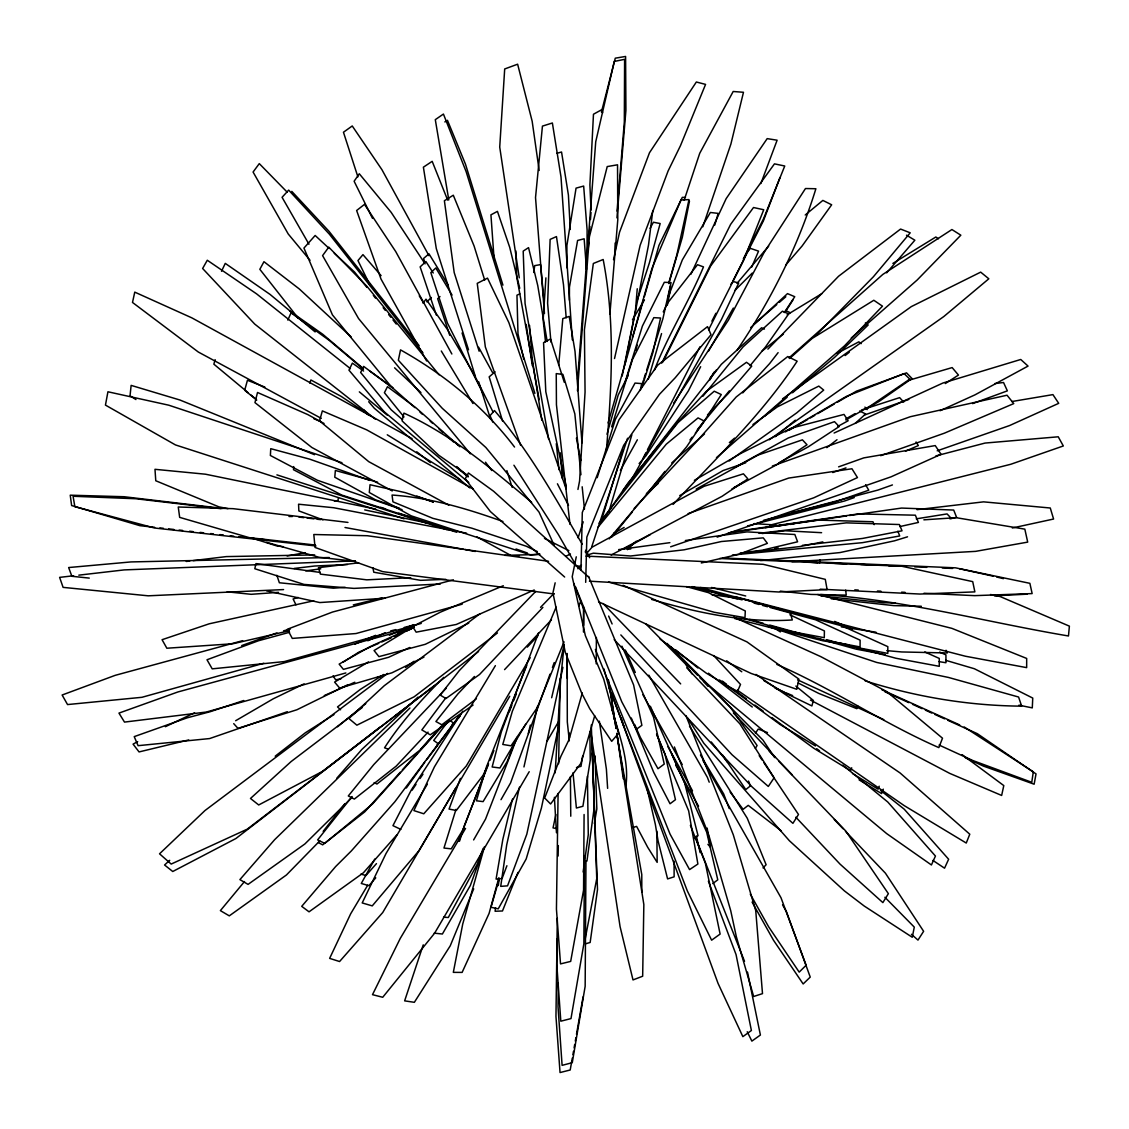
<?xml version="1.0" encoding="UTF-8"?>
<svg xmlns="http://www.w3.org/2000/svg" width="1129" height="1129" viewBox="0 0 1129 1129"><rect width="100%" height="100%" fill="white"/><g stroke="black" fill="none" stroke-linecap="round" stroke-linejoin="round"><path stroke-width="1.5" d="M567.111 653.479L567.308 721.939L569.312 740.85M569.411 300.187L569.453 287.119L577.596 240.463L584.145 238.798L586.515 269.478M587.009 263.029L587.108 230.006L583.665 186.059L576.058 188.134L566.899 245.501L566.956 267.855M596.225 663.852L596.38 637.49M584.441 856.036L583.876 943.745L570.992 1018.584L560.817 1021.195L556.738 963.757L557.034 939.003M585.965 861.06L585.161 986.28L572.276 1062.671L562.101 1065.353L558.022 1006.715L558.29 983.133M584.088 814.517L583.566 890.089L570.681 961.4L560.52 963.898L556.442 909.155L558.093 793.489M583.467 632.042L583.721 609.406L573.73 583.312M557.303 918.3L555.962 1016.425L560.04 1072.55L570.201 1069.996L572.304 1058.085M558.135 856.036L558.305 845.565M558.601 763.698L560.252 677.993M554.395 797.286L556.47 832.75M580.983 570.159L582.296 512.51L618.974 419.847L657.713 365.119L707.53 326.648L711.016 334.692L675.255 377.721L659.491 394.289L623.674 445.348L586.84 537.065L585.683 582.338M555.186 772.857L560.704 678.458L564.105 645.619M819.696 563.004L819.894 559.688M293.695 466.573L293.498 469.706L341.607 495.01L456.709 532.267M545.9 277.875L543.148 319.874L545.505 341.805M606.372 450.457C611.749 386.979 615.319 322.471 603.168 259.501L593.332 263.48L584.399 329.851L585.062 392.088L579.586 480.94L577.949 489.45M625.932 785.643C629.389 759.69 618.734 734.57 612.271 709.901M577.582 379.302L595.731 141.746L614.261 61.46L624.605 59.329L624.323 121.932L617.055 211.137M588.181 249.156L588.717 242.185M589.394 233.477L589.931 226.506M590.467 219.534L591.003 212.562M577.455 390.789L589.394 236.836L607.219 166.584L617.535 164.806L617.789 219.703L609.9 314.017M637.25 288.756L635.429 310.856L622.164 375.999M616.942 217.883L625.918 110.36L625.593 56.45L615.277 58.186L601.432 112.011M558.7 365.175L562.807 318.618L569.199 316.416L575.014 351.345L581.971 442.864M652.788 210.502L648.498 245.12L624.887 364.85M495.532 907.815L495.095 911.244L502.476 910.976L517.985 872.435M498.326 885.531L499.187 878.672M583.171 872.011L588.28 834.641L587.405 776.272M533.763 272.498L534.723 265.625L540.565 264.609L543.698 297.971M582.635 756.19L580.998 766.337L576.482 767.522M594.348 823.493L596.832 808.928L595.054 755.978M572.897 1054.684L573.504 1051.282M574.096 1047.881L574.703 1044.48M575.296 1041.079L575.903 1037.678M576.496 1034.277L583.086 996.879M585.259 938.495L596.747 878.588L591.991 739.791M667.352 305.112L670.019 291.663M689.466 201.075L682.325 237.302L668.848 283.548M576.27 556.823L572.205 576.721L585.33 635.571L603.705 679.065L618.565 733.243L611.706 741.33L589.691 708.645L581.76 693.277L565.304 652.379L552.928 592.908L555.158 582.818M558.319 727.824L541.398 808.096L526.185 858.971L498.228 908.845L491.016 907.264L499.23 878.574M640.284 390.38L641.709 383.606L635.02 383.07L615.39 419.339L597.199 477.68M555.877 814.517L553.041 827.896L557.077 828.658M667.747 299.354L670.598 285.877M613.527 259.698L619.567 232.137L649.5 152.725L696.353 82.008L705.569 84.393L680.491 145.627L668.1 171.001L640.129 245.303L614.529 358.528M562.905 667.366L526.82 834.162L507.542 885.842L500.726 886.364L506.709 844.859L519.453 787.125M523.955 766.944L537.616 706.062M338.474 498.016L337.712 501.248L334.452 501.121M551.658 697.736L564.161 644.828M512.481 799.064L502.842 839.355L496.083 879.11L502.066 878.545L506.921 865.731M528.287 733.511L530.334 725.072M857.588 705.667L856.812 708.673L818.638 693.361L798.259 683.045M498.891 877.699L489.083 913.432L462.114 972.408L453.322 972.365L462.721 924.072L484.51 846.581M594.729 715.744L580.927 763.246L550.599 803.989L544.672 798.02L560.972 756.148L569.016 739.65L582.296 692.91M632.466 337.345L651.969 268.42L680.956 200.031L689 199.593L676.836 254.886L668.65 283.365M608.108 422.952L643.544 299.622M644.377 296.687L658.955 245.388L682.311 197.363L685.444 197.462M635.81 350.089L637.222 345.149M215.159 359.671L213.861 364.173L248.295 392.821M606.979 434.213L618.184 395.051L628.331 375.237M661.552 333.577L648.244 379.203M714.77 225.066L718.185 213.381L710.381 212.478L682.339 259.896L667.691 298.338M458.6 841.19L485.865 770.091M631.845 434.82L608.757 512.114M637.518 299.411L649.33 263.085L660.169 223.542L653.409 222.244L650.05 228.383M622.898 450.118L601.108 521.443M459.574 841.105L464.202 826.005L488.18 765.039M624.577 383.733L642.387 326.098L664.304 282.292L671.063 282.56L662.878 318.801L646.592 370.354M611.622 426.903L632.579 359.29L653.818 317.658L660.564 318.011L652.887 352.573L641.978 387.007M643.982 378.61L645.548 373.657M641.851 385.285L643.445 380.275M578.104 537.841L583.227 521.838M627.569 438.235L591.822 546.507M684.188 200.115L699.726 153.29L733.187 91.491L743.475 92.282L730.915 143.99L702.802 226.802M309.798 383.126L310.898 379.979L341.071 396.335L370.679 415.966M483.127 848.387L477.793 863.177L448.298 917.496L443.556 917.185M525.648 724.239L499.893 767.974L492.145 766.986L501.304 731.973L538.604 632.72M482.845 850.913L470.37 885.418L442.399 934.008L434.199 933.161M436.655 746.41L437.77 743.348L433.705 740.441L448.523 720.683M550.006 674.168L510.562 782.933L500.994 799.685M552.42 667.535L554.226 662.568M460.42 778.403L449.046 809.084L456.314 810.481L483 775.397L488.589 763.867M760.861 183.547L777.119 140.208L767.184 138.627L726.145 198.662L690.892 274.276M879.195 786.221L878.08 789.171L852.522 773.506M779.97 177.549L763.387 220.875L732.989 280.825M851.703 767.791L850.574 770.726L813.713 748.202L771.855 717.536M517.265 737.124L485.555 819.089L473.63 839.92M515.022 741.358L507.189 761.567L483.099 801.618L476.396 800.786L486.472 766.845L526.777 665.404M883.301 789.171L881.58 793.574L859.056 779.857M490.071 760.226L493.909 750.545M509.25 711.792L511.804 705.329M513.723 700.488L516.278 694.025M654.397 370.143C668.227 334.551 688.831 302.135 703.494 266.896L697.51 264.708L667.676 302.981L663.245 311.886M455.989 809.366L443.965 848.048L451.247 848.839L463.807 828.432M708.56 351.091L733.342 308.062M564.048 641.837L537.277 707.615L511.042 745.817L502.772 744.448L512.354 711.27L556.131 607.148M473.7 888.848L450.245 945.806L414.357 1002.312L404.634 1000.858L423.248 944.846M578.655 606.273L580.631 601.545M751.702 267.121L758.561 251.146L750.39 248.352L747.003 252.289M287.839 320.1L291.042 312.86L329.146 340.295L363.453 369.239M450.161 729.108L453.138 722.772L449.836 720.358M221.524 271.27L225.264 263.382L270.057 294.415L315.132 331.912M661.735 363.101L730.604 224.417L774.466 163.86L784.74 166.005L763.613 218.603L743.305 258.964M663.019 361.901L710.663 265.964L753.509 207.524L763.74 209.74L743.418 260.728L708.603 329.724M711.905 321.13L715.871 313.297M700.643 366.713L688.394 390.846L645.971 455.791L639.127 463.567M699.966 346.772L647.453 449.779M710 379.866L713.923 372.245M642.655 459.066L645.859 452.87M374.757 859.07L361.28 883.471L368.915 885.686L375.759 877.854M632.466 319.719L644.433 299.933M637.349 439.802L620.414 470.285M631.407 479.698L721.53 319.309L738.719 283.012L733.003 281.474L730.929 284.254M455.523 788.395L419.071 850.56L372.245 905.881L362.197 902.946L386.033 853.51L427.355 784.133M529.205 771.7L434.594 933.231L382.731 997.274L372.499 994.663L400.216 938.509L465.529 828.432M509.729 696.268L382.745 912.514L339.575 961.527L329.64 958.38L350.682 913.784L367.715 885.207M547 741.344L558.601 721.614M530.193 657.699L466.263 765.998L423.784 813.783L413.891 810.594L434.383 766.93L495.391 665.644M755.343 748.428L757.093 745.521L730.308 707.22L666.999 643.403M406.327 788.014L424.673 762.456M785.459 311.675L792.868 300.116M462.763 711.185L411.337 789.919L392.948 825.652L400.851 829.406M673.59 403.307L728.417 320.114L764.15 252.416L805.471 188.529L815.886 188.741C798.175 246.193 770.839 300.37 737.166 350.061M784.274 312.564L794.745 296.701L787.492 293.625L750.729 327.579M755.428 733.215L758.222 729.066L767.48 732.552M412.071 790.229L416.036 784.387M420.002 778.558L422.98 774.184M601.828 521.415L628.077 482.916L675.608 424.702L706.189 391.424L746.481 362.296L751.745 366.135L727.993 393.823L707.502 414.879M458.416 718.284L460.378 715.419M423.05 303.207L426 299.157L447.38 329.414L474.815 375.52M445.899 697.778L421.837 729.941L430.276 734.81L473.079 705.046M460.096 714.699L394.854 801.773L351.373 850.899L335.623 866.578L301.725 906.347L309.036 911.823L363.355 872.83L396.858 834.881M426.748 759.69L461.267 713.782M323.162 831.367L344.811 803.806M710.113 378.003L716.238 370.114M778.107 352.643L769.611 363.594L742.755 392.892M623.293 489.972L721.346 364.328L761.567 327.777L764.446 329.047M695.351 433.141L701.758 425.012L721.29 394.557L714.234 391.213L677.979 422.599L599.033 523.164M689.96 439.943L692.133 437.205M632.353 511.931L611.481 537.39M646.494 494.361L664.981 471.372M702.93 396.237L743.051 346.913L782.425 311.209L788.691 313.89L765.49 346.942L750.093 365.669M729.32 390.874L697.327 429.599M244.485 881.551L220.381 910.623L229.286 915.859L286.441 874.975L319.733 840.936M598.045 527.172L666.265 444.191L698.047 417.913L704.044 420.919L686.672 446.731L609.194 538.886M737.025 283.337L768.68 246.108M587.235 552.758L592.019 547.212L704.115 486.289L743.432 473.827L747.864 478.865L722.094 496.294L611.114 555.073M785.643 265.117L802.126 245.967L831.664 204.786L822.858 200.412L805.217 215.004M886.674 272.851L914.857 240.209L906.502 235.185M336.837 778.163L361.83 749.458L417.97 697.129M376.465 863.614L365.965 875.497L360.899 874.128M441.199 726.314L419.621 750.376L376.945 784.02L374.165 782.566M400.287 772.208L364.695 811.906L322.654 844.845L318.491 842.643M444.134 723.999L372.443 804.046L324.757 843.363L317.616 839.905L352.022 796.552M402.333 769.922L417.504 753.015M421.004 749.12L440.86 727.005M527.328 647.1L537.983 635.655M428.06 732.1L396.124 766.196L354.365 799.064L348.296 795.959L373.755 764.601L446.308 688.154M504.564 669.624L551.46 619.807M542.894 607.402L479.515 674.521L445.969 698.512L440.197 695.083L459.334 670.555L535.739 591.37M474.448 676.469L457.965 693.827L435.907 721.516L441.82 724.79L476.396 698.766M673.11 504.409C716.125 458.205 762.315 414.244 797.145 361.209L787.774 356.538L736.277 396.914L695.506 442.766L634.173 508.487M540.551 607.346L553.789 593.614M763.049 867.919L766.111 864.729L747.243 818.2L689.494 726.159M577.865 568.762L581.477 565.036M767.903 349.115L838.565 276.266L900.575 229.06L910.214 232.814L873.338 276.845L816.027 335.257M734.993 290.336L752.224 273.105M352.05 797.37L304.872 843.97L248.07 884.388L239.898 879.618L274.615 839.708L409.926 708.01M443.725 677.386C421.95 699.034 401.204 721.925 384.537 747.821L388.39 749.19M426.875 301.866L431.377 297.477M627.385 549.625L636.22 541.214M440 296.574L437.671 298.691L449.751 335.327M169.703 860.312L164.566 864.997L172.751 871.503L235.876 838.537L478.569 651.504M855.203 423.389L865.633 413.948L859.649 411.012M795.338 420.143L775.327 436.655M788.973 357.907L882.807 274.432L951.916 229.54L960.835 235.199L917.143 280.034L851.252 337.994M789.608 358.486L812.203 338.418L873.818 300.272L882.469 306.157L844.52 345.827L716.463 457.64M704.524 433.903L671.741 462.918M753.537 324.658L776.78 304.576M779.363 302.346L785.812 296.772M658.306 483.381L646.423 493.613M495.081 371.78L489.167 376.874L502.588 421.117M729.362 442.596L734.57 438.137M337.557 726.766L365.768 703.635M787.153 397.253L764.347 416.403M792.502 392.765L834.529 357.413L868.159 324.997L865.35 322.979M845.141 355.564L849.262 352.248M762.033 351.133L783.455 334.015M694.335 838.565L698.032 835.643L684.64 782.961L650.36 706.274M275.208 756.176L305.394 732.749L333.944 714.601M826.809 447.634L836.998 439.731M379.923 727.217L322.838 771.206L258.71 804.963L250.483 798.471L291.113 761.567L362.31 707.474M395.136 715.885L404.831 708.447M407.597 706.331L410.363 704.2M497.452 632.96L414.16 696.791L356.877 725.185L348.889 718.524L384.255 685.712L480.15 613.626M434.961 685.402L247.209 829.18L171.185 864.066L159.542 853.806L205.012 810.509L387.614 673.392M712.78 883.584L717.776 879.83L706.655 832.129L671.6 753.636M405.565 667.451L414.047 661.284M752.944 424.518L777.274 406.934L818.807 386.104L823.704 390.084L796.778 412.833L729.122 461.013M782.58 398.833L911.315 306.608L980.678 272.131L988.821 278.792L943.788 316.557L769.23 439.774M945.326 383.55L958.45 375.068L952.156 367.588L908.21 380.459M342.807 662.328L358.909 652.125L370.947 646.762M383.804 674.479L360.349 689.396L337.529 706.923L340.591 709.788M892.884 263.41L935.842 237.005L938.425 238.783M444.84 121.932L447.451 120.323L465.487 164.213L502.927 285.129M787.181 314.765L821.813 293.653M368.491 661.904L334.593 682.085L339.674 688.083L391.848 672.856L423.939 657.134M235.651 720.725L273.218 698.823L304.082 683.864M694.377 480.319L741.259 453.181L791.231 428.173L844.012 414.428L848.147 420.764L837.732 426.466M785.375 431.871L846.595 396.293L904.089 373.628L909.805 379.118L870.981 405.537L845.833 419.988M789.467 430.022L807.616 419.508M810.269 417.97L814.743 415.373M817.735 413.637L834.19 404.083M837.182 402.347L856.389 391.198L906.545 372.866L912.006 378.511L878.814 401.614L865.251 409.375M679.729 495.589L723.096 470.539L745.775 462.777M845.988 418.817L855.09 413.609M733.751 487.686L744.237 481.688M613.71 533.368L624.125 527.469M650.36 534.582L624.52 548.765M735.459 467.053L788.31 437.967L834.5 421.667L839.172 426.564L808.11 446.943L778.869 462.819M696.141 489.111L758.194 455.015L802.409 439.83L807.009 444.77L777.472 464.301L731.902 488.956M137.682 741.64L133.067 744.138L139.065 751.928L188.712 739.947M165.37 726.709L194.583 712.794M837.139 353.278L858.816 341.847L861.131 343.668M773.294 526.467L776.032 525.027L754.003 523.616M367.8 640.778L385.257 632.677M565.827 556.301L570.455 553.986M348.014 684.64L296.913 709.76L237.965 728.346L233.717 723.647M468.733 623.095L425.28 644.306L378.935 656.626L374.066 650.53L404.972 631.704L414.301 627.216M519.806 293.865L516.955 295.205L517.985 333.817L523.743 359.163M409.785 647.481L388.559 657.304L343.399 669.37L339.152 664.12L369.973 646.705L413.976 626.708M834.105 433.014L942.913 383.027L1020.743 359.474L1028.053 366.092L974.906 394.896L940.02 410.73M534.229 589.973L456.257 624.478L416.164 632.169L412.621 626.553L440.324 612.186L503.308 585.725M372.457 646.084L378.723 643.318M381.856 641.935L391.255 637.772M394.388 636.389L399.087 634.315M406.92 630.843L411.619 628.768M287.302 711.722L209.627 738.564L138.091 745.676L134.224 736.63L187.174 717.832L210.262 711.693L243.723 700.516M324.263 695.577L354.802 682.241M905.5 451.148L918.357 445.574L916.056 441.989M389.392 635.246L413.609 624.789M397.239 632.847L413.101 626.002M354.774 644.222L375.647 635.331M972.605 403.617L1007.364 390.86L1003.54 382.505L994.847 383.55M241.705 645.562L276.958 632.889M772.363 466.037L910.355 416.7L1007.04 395.221L1013.743 403.603L944.31 433.211L880.676 455.679M838.607 466.856L863.812 457.88L935.235 445.588L941.05 454.295L891.007 476.847L717.141 537.122M892.432 484.934L877.939 490.071L791.852 512.749M688.097 513.61L788.691 478.075L851.943 468.761L857.476 477.567L813.699 497.833L670.64 546.789M832.779 472.529L845.988 467.886M854.244 497.593L844.591 500.994L747.525 525.931M864.405 415.035L908.817 399.454M937.211 450.824L1009.58 425.548L1058.706 403.335L1052.92 394.614L1011.824 401.543M861.498 409.982L899.63 397.634L903.708 402.122M907.533 536.811L894.507 540.819L839.948 552.575L760.466 560.605M298.169 597.467L293.103 598.991L295.953 604.819M587.235 555.002L593.374 553.182L630.575 556.004L684.103 549.809L721.445 541.511L763.275 537.856L767.381 543.359L739.072 554.24L701.307 562.976M583.947 861.893L586.953 861.018L594.277 807.15L592.288 753.142M585.626 943.773L590.157 942.475L597.509 889.581L591.286 724.973M556.851 153.318L561.55 152.006L568.409 195.063L570.286 229.469M263.791 663.259L141.958 697.299L67.542 704.567L62.123 695.012L115.2 675.34L242.65 640.665M345.869 672.94L206.282 712.046L124.5 722.094L118.954 713.105L177.888 691.964L413.454 627.682M421.258 623.42L284.31 661.58L212.21 668.848L207.002 659.759L258.499 640.75L289.603 632.254M462.198 604.17L356.03 633.538L292.284 638.407L287.373 629.234L332.462 612.059L453.406 579.826M632.649 827.486L636.629 826.414L647.651 847.202L657.163 862.373L656.824 831.184M283.562 630.829L290.351 629.036M935.885 455.918L985.067 443.062L1058.24 436.796L1063.32 445.969L1010.765 464.273L769.752 525.197M763.543 520.342L835.446 501.784L868.751 490.212L865.604 484.736M390.69 630.913L395.771 629.615M404.224 627.456L412.692 625.297M353.292 604.918L382.054 597.876M377.411 677.301L380.727 676.483M289.349 630.73L232.87 643.756L166.852 648.229L162.068 639.706L209.204 623.801L313.735 600.811M949.898 518.86L956.588 517.322L953.695 510.054L901.577 508.064L849.516 515.501M899.869 526.566L918.413 522.445L915.351 515.191L858.407 513.921L731.267 532.027M1012.318 527.991L1053.583 519.03L1050.28 508.008L983.557 501.855L917.03 509.659M822.829 541.892L799.699 546.591L741.273 553.168M287.105 555.962L305.155 552.66M916.268 518.846L947.076 513.921L951.324 518.451M305.705 570.865L320.791 568.818M340.775 678.995L335.623 679.743L333.055 675.862M765.123 527.723L818.638 520.102L872.957 521.753L874.156 524.66M728.501 532.888L846.538 515.925M669.878 542.668L618.636 549.611M685.345 540.523L746.961 531.886L794.844 534.497L797.596 541.793L762.4 550.148L740.074 553.154M186.285 561.452L189.757 561.028M193.242 560.605L226.294 556.597L314.695 554.903M758.998 533.354L846.256 522.868L899.376 524.533L902.029 530.813L862.373 538.462L802.423 545.335M762.089 533.537L785.304 530.771L821.602 532.69M294.006 568.452L314.709 566.01L347.422 564.542M73.583 575.762L59.611 577.371L63.097 587.376L148.209 595.816L283.577 589.578M78.818 575.155L124.204 569.905L355.381 560.859M627.343 549.343L630.772 548.948M774.565 526.199L785.036 524.999M790.258 524.406L793.758 523.997M774.903 548.454L778.361 548.059M531.279 554.918L539.888 554.043M732.382 555.002L862.387 542.668L899.7 535.965L897.88 531.209M345.206 587.348L333.436 588.195L279.357 582.762L276.887 575.31M278.496 592.344L251.174 594.306L227.183 591.822M923.875 519.834L956.136 517.675L1024.836 529.148L1027.7 542.118L975.611 551.361L791.937 561.706M385.031 598.201L319.817 602.561L266.627 590.848M514.005 556.032L519.185 555.75M440.409 583.975L353.984 588.392L303.969 584.399L254.815 568.734L255.944 563.611L320.269 572.445M994.423 595.816L1026.995 594.179M410.73 577.681L366.798 579.84L320.41 574.125L318.434 567.661L358.613 562.835M445.743 579.332L420.567 580.334L373.784 572.22L372.866 567.675M504.818 555.355L539.408 554.466M329.259 557.528L130.922 561.932L68.643 567.548L71.875 576.284L89.276 578.104M288.982 516.489L292.425 516.517M921.306 606.259L893.716 605.61L831.226 598.779M895.396 603.041L883.442 602.717L820.797 595.914M959.481 568.734L993.379 576.213M719.61 558.502L901.902 566.264L972.718 581.633L974.863 591.878L920.008 594.052L820.218 589.183M834.543 563.371L846.75 563.907M860.707 564.514L872.915 565.036M888.608 565.728L899.714 566.208M914.688 566.843L926.74 567.351M942.249 568L952.594 568.437M723.266 558.008L955.529 567.831L1029.874 583.326L1032.146 593.586L974.595 595.646L924.002 593.261M877.445 591.017L880.902 591.187M901.591 592.175L905.035 592.344M854.78 589.874L858.266 590.058M586.036 556.117L763.148 564.302L825.285 579.36L827.12 589.606L778.925 592.005L589.409 581.181M807.969 562.044L818.017 562.877M886.801 650.629L901.676 651.955L947.273 652.971L946.046 650.262M780.322 591.116L810.862 594.404L846.228 595.124L845.692 590.142M154.631 527.314L139.911 525.677L71.621 505.538L70.238 495.179L124.134 496.732L222.596 508.403M159.881 527.906L163.38 528.301M168.616 528.88L173.866 529.473M179.116 530.051L182.602 530.447M189.601 531.223L193.101 531.618M200.087 532.394L203.587 532.789M210.587 533.565L213.282 533.862M315.287 545.039L249.255 537.644L179.666 517.378L178.255 507.006L233.124 508.671L347.972 522.417M219.845 534.61L223.316 534.991M230.26 535.781L233.731 536.162M238.953 536.755L244.16 537.333M249.368 537.926L254.575 538.519M259.783 539.097L265.005 539.69M316.007 545.984L154.447 527.991L74.853 506.667L73.075 496.266L135.635 498.736L221.072 508.713M283.393 546.69L276.859 545.956L251.809 538.025M355.437 561.353L319.07 557.289L266.642 542.329M299.016 517.096L303.87 517.661M307.102 518.042L313.777 518.832M317.207 519.241L320.65 519.636M820.6 594.503C904.639 599.852 985.815 622.079 1068.471 635.98L1069.389 626.143L1000.195 596.578L990.556 594.489M554.268 593.995L382.689 571.641L315.047 547.452L313.806 534.511L367.348 535.725L548.581 561.325M711.595 594.602L743.108 599.076L790.117 612.299L792.318 619.962C744.519 623.039 697.242 612.666 651.616 599.428M841.317 626.877L875.963 632.198M575.959 565.685L581.096 566.504M847.3 644.687L823.126 640.835L734.725 618.565M938.989 661.622L945.933 662.737L945.933 654.891L939.624 652.096M345.008 527.497L463.384 549.258M465.106 549.569L475.351 551.474M885.178 654.608L856.29 649.189L826.259 640.849M466.559 533.184L333.619 507.725L298.564 504.211L298.86 510.915L322.979 519.848M227.973 508.629L218.927 506.865L155.774 480.756L154.983 469.311L205.492 474.208L375.689 509.094M1018.922 705.159L1032.287 707.883L1032.753 698.075L974.355 668.735L945.82 660.352M364.709 509.913L430.756 523.715M996.724 577.032L1003.413 578.655M711.524 587.475L745.719 595.985M817.735 594.517L951.888 628.359L1026.684 658.447L1026.656 667.634L965.422 656.231L734.739 596.578M770.091 607.473L815.575 619.793L860.115 640.157L860.072 646.931L823.577 640.016L769.809 625.085M700.559 587.503L842.305 626.016L887.817 646.635L887.817 653.409L850.574 646.296L834.867 641.949M699.895 588.364L742.134 599.866M753.974 603.084L759.041 604.467M762.414 605.384L767.494 606.767M691.964 586.614L737.195 598.977M686.277 586.6L708.363 592.626L745.295 610.972L744.985 617.676L714.332 612.299L608.559 581.999M840.301 643.135L895.946 658.263L939.286 666.308L939.257 658.419L924.792 651.955M826.541 639.635L833.202 641.498M817.918 638.52L822.914 639.917M749.656 619.44L763.148 623.222M742.924 618.24L789.481 631.21L824.283 637.687L824.41 630.928L789.905 614.811M276.901 474.872L447.126 529.755M380.642 507.316L385.582 508.911M398.749 513.173L413.567 517.957M433.324 524.336L441.566 527.003M404.069 518.804L175.461 444.925L105.449 405.099L107.932 391.777L168.785 405.198L341.96 462.721M767.508 626.228L876.697 662.441L948.473 677.442L1018.584 697.03L1021.66 706.147C968.541 705.738 915.718 696.847 865.139 680.843M433.324 501.953L405.325 492.653L370.016 484.736L369.296 492.498L411.182 515.84L531.067 555.073M502.927 521.499C467.096 508.685 430.205 497.691 392.059 495.038L392.92 501.826L432.83 518.324L471.753 528.16L526.269 546.224L537.291 551.545M399.356 508.135L375.647 499.879L334.777 477.2L335.369 470.468L377.608 482.168M402.065 509.659L317.404 480.262L270.381 455.481L270.762 448.679L309.755 459.178L369.889 480.418M516.009 548.99L527.384 552.998M416.827 496.125L433.197 501.996M264.849 387.064L247.434 380.29L244.697 390.267L256.749 400.075M314.497 454.705L179.934 400.019L131.133 385.384L130.033 395.827L135.946 399.553M786.32 692.966L792.657 695.605M313.777 418.661L320.086 421.385M775.044 688.097L784.711 692.275M834.641 621.402L852.296 629.163M881.82 689.72L959.678 724.931M912.528 704.327L922.139 708.673M925.343 710.127L931.75 713.034M934.953 714.488L944.578 718.834M947.781 720.288L977.291 733.667L1036.027 773.915L1034.136 784.203L983.359 766.069L965.323 757.771M733.794 617.111L820.882 656.683L886.717 691.569L942.503 738.211L938.834 747.61C883.132 723.195 832.623 688.69 776.837 664.416M884.938 691.795L908.817 702.633M623.067 585.274L746.918 641.865L798.895 679.108L796.749 689.297L751.18 673.463L598.511 601.715M883.795 719.639L797.596 679.841M939.088 745.041L973.029 760.607L1031.765 782.298L1033.303 771.841L964.18 726.963M785.685 310.574L790.272 312.733M544.46 538.392L568.875 550.613M810.453 700.079L949.715 773.379L1001.649 795.451L1003.794 785.586L962.12 754.666M321.243 418.351L198.323 352.036L132.502 302.445L134.76 292.129L191.845 317.856L412.071 438.645M392.229 490.946L311.872 447.493L254.956 402.63L257.525 392.483L307.78 414.583L324.037 423.474M448.777 505.157L368.76 461.676L319.521 420.905L322.358 410.9L366.713 429.867L473.093 488.984M476.904 536.896L510.604 555.285M763.994 680.716L783.343 692.105L811.906 705.935L813.388 700.446L795.874 686.079M815.448 745.959L780.252 724.606L719.469 679.968M387.261 434.792L460.547 479.867M775.933 629.079L780.379 631.915M932.921 860.439L944.55 868.187L948.628 859.24L904.202 809.168L880.535 790.427M755.922 674.422L900.109 772.984L969.783 834.218L966.255 843.038L904.216 805.626L737.265 690.129M781.31 830.916L748.217 805.358L743.108 809.338L730.11 792.022M467.914 475.549L438.715 455.227L402.079 420.877L403.928 413.129C451.6 434.834 491.934 468.93 531.66 502.405M289.716 310.997L322.767 334.283L363.467 368.731M363.58 371.032L352.375 363.115L348.96 370.185L384.086 411.662L468.761 482.549M370.086 371.272L392.934 387.727M741.767 671.769L726.653 660.804M816.69 748.71L819.527 750.785M754.878 705.089L763.373 711.312M722.25 681.041L726.497 684.174M733.596 689.41L746.368 698.823M660.07 639.042L706.288 673.152L737.42 691.597L740.511 684.428L713.697 655.568M752.281 707.036L708.419 673.194M375.52 419.296L254.702 324.065L202.627 268.49L207.284 260.249L256.565 293.85L350.413 368.661M416.756 451.812L430.417 462.622M697.905 668.001L675.495 649.725M842.827 765.166L887.789 802.027L935.447 856.05L931.425 864.969L886.66 833.597L699.994 677.979M359.332 391.862L387.191 415.105M469.777 487.883L374.376 408.317L368.689 401.741M250.948 395.023L256.241 399.44M402.474 419.678L391.17 409.785L360.645 372.457L363.665 366.403L392.991 388.235L414.936 407.654M456.61 466.545L468.366 476.847M456.935 467.364L467.477 476.593M420.016 412.17L422.556 414.428M430.191 421.188L432.732 423.446M911.413 934.276L917.976 940.09L923.621 931.298L885.432 873.197L845.438 831.24M459.898 446.788L415.924 407.767L387.473 386.697L384.41 392.709L403.999 416.94M439.096 429.091L443.02 432.576M448.241 437.248L453.477 441.905M564.655 577.032L490.367 511.55L465.204 478.865L468.422 472.98L493.613 491.256L589.352 577.766M298.352 318.35L259.839 269.309L263.96 261.702L299.27 288.939L351.246 337.007M329.146 248.451L315.16 235.481L303.941 248.07L332.42 314.878L391.636 387.176M334.226 253.178L354.562 272.047L366.911 287.387M420.934 392.567L394.586 367.8M585.161 551.827L588.703 555.158M670.358 646.635L762.964 740.088L774.677 757.573M646.028 624.097L685.345 663.852L691.992 673.872M884.882 897.259L914.292 927.121L912.274 937.268L864.249 906.051L844.407 890.894L789.397 840.752L703.861 743.305L687.617 718.1M287.246 192.226L259.289 163.62L253.079 172.031L288.22 233.971L310.009 260.277M680.674 683.892L603.041 603.507M733.398 713.006L792.346 774.974M769.216 751.166L775.242 757.503M778.855 761.299L845.649 830.873L888.368 893.66L882.864 902.607L840.032 864.108L795.832 817.198M834.275 819.541L843.038 828.728M671.035 647.298L697.355 675.086M703.339 681.394L708.123 686.446M686.742 667.818L739.862 723.816L774.113 777.81L768.313 786.447L731.987 754.708L620.837 634.921M614.218 639.649L751.942 786.786L792.911 823.337L798.485 814.475L763.966 762.837M291.79 191.38L329.061 231.374L419.113 345.629M707.911 844.365L710.282 846.948L707.149 828.079M864.927 407.117L867.199 409.615M455.65 442.455L458.007 445.066M485.498 462.184L491.792 470.539M381.094 275.631L362.945 254.632L357.964 260.573L370.326 285.82M363.58 409.629L367.842 414.639M470.299 453.787L358.556 318.533L322.584 255.62L328.765 247.166L367.08 286.484L439.054 374.786M514.542 447.042C484.115 406.934 444.36 374.405 400.513 349.891L398.354 360.264L442.272 408.303L485.837 447.465L539.013 512.072L554.212 545.349M711.256 741.951L727.655 762.371M373.332 295.403L375.52 298.127M383.168 307.681L385.342 310.419M388.616 314.511L390.803 317.235M392.991 319.959L396.265 324.065M422.952 352.827L329.4 234.211L288.671 190.109L282.067 197.307L308.965 244.217M759.182 755.654L762.047 759.958M513.921 465.219L558.375 534.553L576.213 565.685M419.268 295.869L423.022 302.05M433.254 273.006L425.915 261.547L420.143 266.881L436.33 315.062M425.083 263.861L391.156 212.337L359.29 173.767L354.111 181.247L372.485 218.334M448.072 284.945L428.978 253.827L423.601 258.442L424.603 261.745M478.611 347.238L492.442 372.358M441.298 351.006L472.952 403.519M452.08 295.092L435.822 267.982L430.826 272.611L447.437 323.106L484.002 395.319M700.488 755.075L723.675 793.941L729.249 808.618M722.56 755.005L745.761 789.58L750.376 785.925L748.541 781.085M648.822 675.142L707.389 777.345L709.21 782.199M782.566 904.865L786.363 911.512L810.241 977.093L803.156 983.952L773.464 940.189L752.083 902.085M703.014 760.579L781 897.738L806.134 965.239L799.191 972.125L768.637 926.796L750.291 894.14M682.212 764.545L642.881 694.716M667.916 746.706L692.486 790.752M675.678 765.194L698.555 806.219M426.635 360.998L380.981 279.004L356.637 210.502L364.498 204.377L395.729 251.584L451.854 353.998M582.254 544.263C555.482 498.242 529.346 451.092 494.488 410.561L490.028 415.641L492.823 422.105M585.542 550.246L589.663 557.726M428.949 255.676L381.941 169.703L352.248 125.968L343.456 132.234L357.893 176.872M557.43 483.791L568.522 505.411M493.218 412.325L475.704 377.679L462.071 332.97M747.243 1031.751L751.872 1041.107L760.396 1035.025L747.497 972.069M635.302 672.489L625.339 650.078M612.116 623.97L608.644 616.081M621.938 646.183L653.564 717.31L664.247 764.065L657.981 768.722L640.256 737.181L634.696 724.536M656.556 734.189L664.967 754.158L675.452 799.699L670.047 803.763L653.719 772.349L631.294 718.016M656.782 734.584L688.662 810.862L697.891 864.024L689.565 869.598L670.061 834.105L595.378 649.443M588.548 576.425L633.609 684.95L641.879 725.354L636.403 729.235L621.769 701.772L575.536 586.868M447.648 200.115L432.181 161.334L423.389 167.191L436.288 248.578L468.521 349.807M685.952 715.645L733.285 834.783L755.738 910.609L762.498 993.633L753.664 996.484L736.306 936.562L730.731 910.722L708.772 835.093L674.394 746.961M744.533 961.315L695.887 838.494M690.398 825.398L705.343 863.106L720.119 934.064L711.623 940.189L687.335 890.95L609.208 688.253M708.377 881.156L736.052 954.584L751.392 1030.509L742.854 1036.648L718.044 983.373L611.805 693.912M520.638 445.348L485.329 346.899L477.242 283.351L487.488 278.129L508.854 322.584L566.066 488.786M621.19 717.903L623.772 726.074M478.64 381.687L490.367 418.591M479.148 351.246L454.183 272.541L444.389 200.736L453.293 195.218L474.095 246.023L484.694 280.119M506.865 470.595L512.171 487.389M534.892 393.4L466.136 171.679L443.429 114.057L435.3 119.66L448.792 199.946M603.916 668.876L610.775 693.855L616.081 728.134M519.735 288.262L509.715 247.35L497.437 211.377L490.932 214.849L494.135 259.741M564.302 382.336L550.515 338.982L543.571 342.68L545.801 391.707L566.236 486.359M647.072 788.479L655.356 824.438L658.08 840.893L667.592 878.912L674.126 876.824L674.084 861.258M696.395 836.067L700.149 852.663M576.411 438.094L580.729 460.477M539.168 399.694L516.687 276.704L515.882 250.92M602.59 112.956L601.969 109.555L593.473 114.227L589.902 184.902L591.046 210.079M616.928 734.993L641.78 874.566L641.808 892.136M612.384 709.308L612.976 712.724M613.583 716.139L614.19 719.54M548.666 439.322L525.07 303.518L523.193 251.104L528.541 247.632L537.743 285.524L547.184 341.466M616.053 728.515L608.46 679.968M616.871 733.737L643.84 904.541L642.669 976.218L633.002 979.93L620.075 926.641L591.031 733.413M541.779 420.2L532.098 357.752L529.529 325.364M616.871 733.271L623.264 778.756M519.269 277.847L499.724 147.08L504.691 68.968L517.632 64.198L532.168 121.269L539.168 170.479M526.199 324.404L532.323 365.725M599.344 721.191L606.386 769.145L607.628 788.352M568.833 732.425L569.482 737.547M569.976 524.364L556.442 404.732L556.244 373.614L562.905 374.433L574.844 413.906L580.941 474.716M584.469 509.08L582.169 486.782M556.301 443.683L559.01 469.735M573.01 772.786L576.383 808.025L582.917 806.275L590.255 760.113L589.846 731.592M550.938 342.031L547.607 303.207L550.133 239.39L556.47 236.582L563.498 284.762L566.193 317.813M560.309 452.828L562.397 478.484M544.46 313.495L535.527 197.547L542.442 126.109L552.377 122.99L561 176.943L572.332 339.9M615.122 243.031L615.319 250.073M567.337 678.501L566.814 654.185M543.882 301.387L544.065 313.058M583.622 625.395L583.51 606.71M570.766 816.211L570.413 776.625"/></g></svg>
